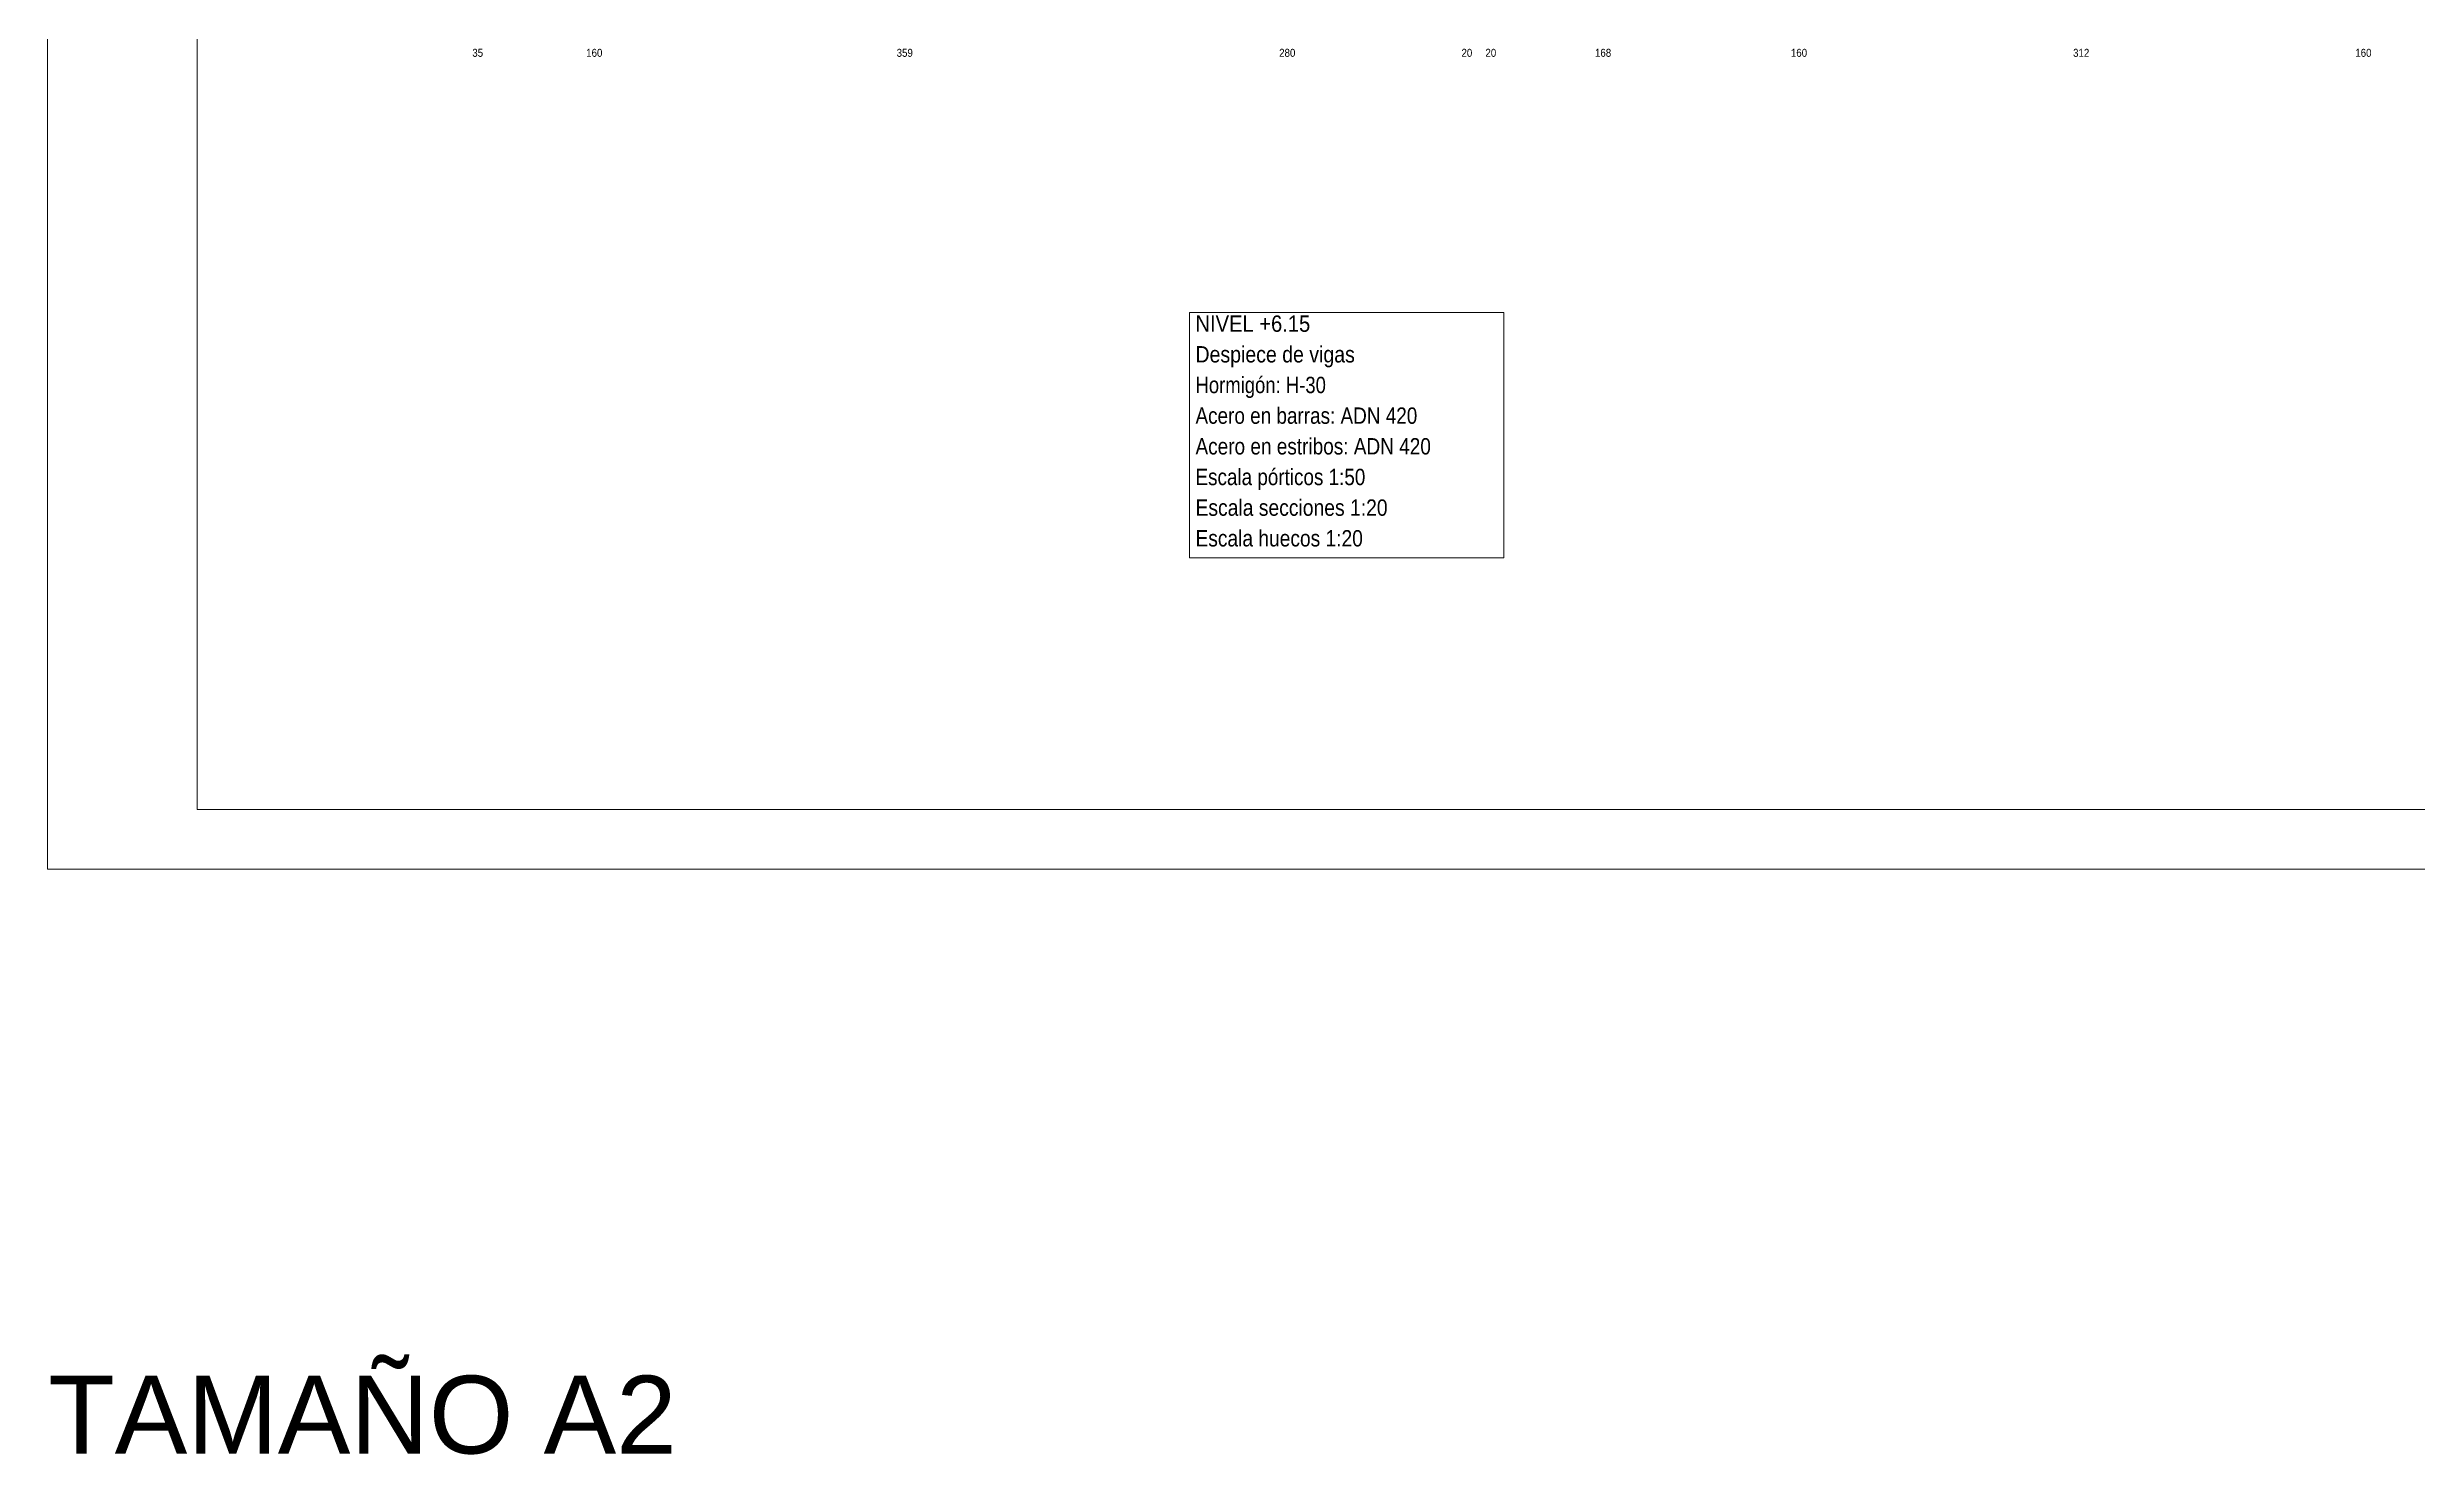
# Model space of a CAD drawing. Header units: millimetres. Extents: x 3 to 479, y -191 to 120.
# Drawn here: x 236.25 to 275.82, y -41.63 to -18.12 of the extents above; entities that cross this region are included whole.
import ezdxf
from ezdxf.enums import TextEntityAlignment as Align

# ---------------------------------------------------------------- set-up
doc = ezdxf.new("R2010")
doc.units = ezdxf.units.MM
for name, color, linetype, lineweight in [('ALZ_COT_TEXTOS_ESTRIBOS', 122, 'Continuous', 0), ('CIM_REFEREN', 2, 'Continuous', 0), ('RECUAD_LIMITES', 2, 'Continuous', 0), ('RECUAD_MARCO', 1, 'Continuous', 20), ('TAB_COM_LINEAS', 1, 'Continuous', 9), ('TAB_COM_TEXTOS', 1, 'Continuous', 9)]:
    doc.layers.add(name, color=color, linetype=linetype, lineweight=lineweight)
doc.styles.add('CYPETXT_romans', font='arial.ttf', dxfattribs={"height": 0.2})

msp = doc.modelspace()

# ---------------------------------------------------------------- linework, layer by layer
at = {"layer": 'RECUAD_LIMITES'}
msp.add_lwpolyline([(236.25251, -31.84816), (295.65251, -31.84816), (295.65251, 10.15184), (236.25251, 10.15184), (236.25251, -31.84816)], close=True, dxfattribs=at)
at = {"layer": 'RECUAD_MARCO'}
msp.add_lwpolyline([(238.75251, -30.84816), (294.65251, -30.84816), (294.65251, 9.15184), (238.75251, 9.15184), (238.75251, -30.84816)], close=True, dxfattribs=at)
at = {"layer": 'TAB_COM_TEXTOS', "lineweight": 5}
for p, q in [((255.32572, -22.54539), (260.57929, -22.54539)), ((255.32572, -22.54539), (255.32572, -26.64325)), ((260.57929, -22.54539), (260.57929, -26.64325)), ((255.32572, -26.64325), (260.57929, -26.64325))]:
    msp.add_line(p, q, dxfattribs=at)

# ---------------------------------------------------------------- texts
at = {"layer": 'ALZ_COT_TEXTOS_ESTRIBOS', "style": 'CYPETXT_romans', "width": 0.872274}
for s, p in [('35', (243.43951, -18.14275)), ('160', (245.38651, -18.14275)), ('359', (250.57151, -18.14275)), ('280', (256.95951, -18.14275)), ('20', (259.95951, -18.14275)), ('20', (260.35951, -18.14275)), ('168', (262.23451, -18.14275)), ('160', (265.50651, -18.14275)), ('312', (270.21951, -18.14275)), ('160', (274.93251, -18.14275))]:
    msp.add_text(s, height=0.133333, dxfattribs=at).set_placement(p, align=Align.TOP_CENTER)
at = {"layer": 'CIM_REFEREN', "insert": (236.26825, -40.30843), "char_height": 1.3, "attachment_point": 1, "style": 'CYPETXT_romans'}
msp.add_mtext_dynamic_manual_height_columns('TAMAÑO A2', width=20.4097016, gutter_width=12.5, heights=[0], dxfattribs=at)
at = {"layer": 'TAB_COM_LINEAS', "style": 'CYPETXT_romans'}
for s, width, p in [('NIVEL +6.15', 0.880937, (255.42732, -22.87015)), ('Despiece de vigas', 0.852948, (255.42732, -23.38239)), ('Hormigón: H-30', 0.808194, (255.42732, -23.89462)), ('Acero en barras: ADN 420', 0.827218, (255.42732, -24.40685)), ('Acero en estribos: ADN 420', 0.830636, (255.42732, -24.91909)), ('Escala pórticos 1:50', 0.824952, (255.42732, -25.43132)), ('Escala secciones 1:20', 0.844437, (255.42732, -25.94355)), ('Escala huecos 1:20', 0.838794, (255.42732, -26.45579))]:
    msp.add_text(s, height=0.2733333, dxfattribs=dict(at, width=width)).set_placement(p)

doc.saveas('drawing.dxf')
